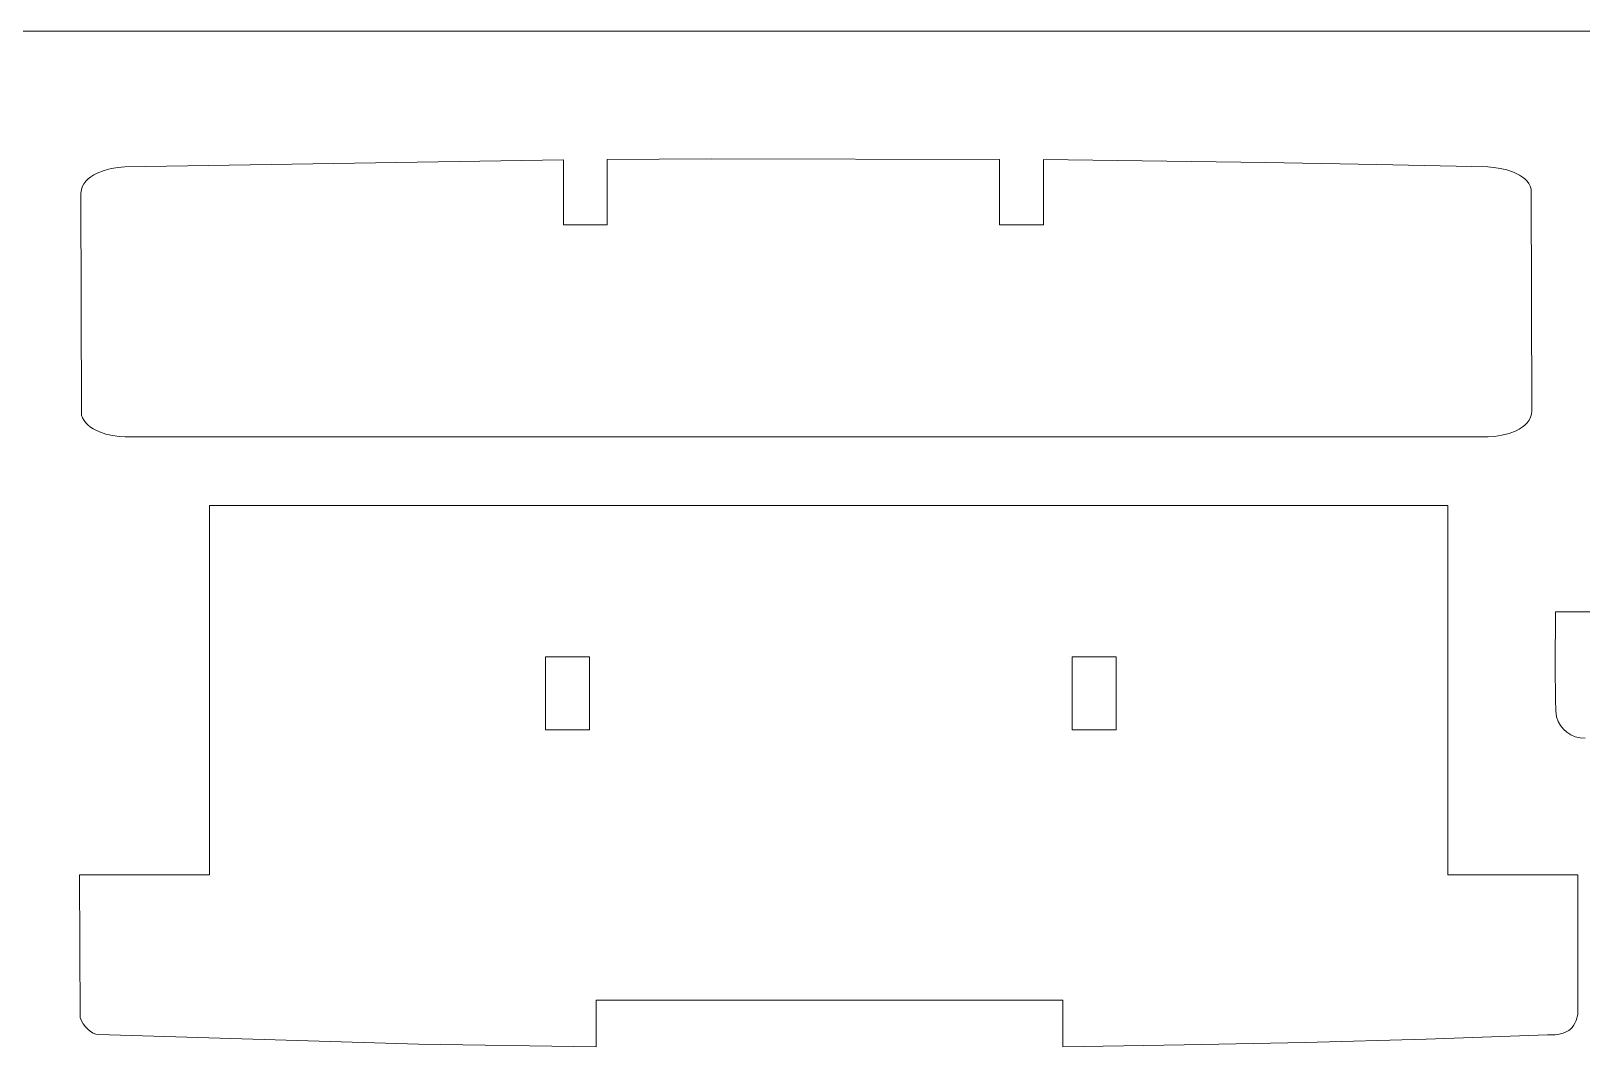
# Model space of a CAD drawing. Header units: centimetres. Extents: x -43.9 to 43.9, y -33.6 to 33.6.
# Drawn here: x -13.93 to -3.18, y 4.61 to 11.65 of the extents above; entities that cross this region are included whole.
import ezdxf

# ---------------------------------------------------------------- set-up
doc = ezdxf.new("R2010")
doc.units = ezdxf.units.CM
doc.header["$MEASUREMENT"] = 0
doc.layers.add('Camada 1', color=7, linetype='Continuous')

msp = doc.modelspace()

# ---------------------------------------------------------------- linework, layer by layer
at = {"layer": 'Camada 1', "color": 4, "lineweight": 9}
msp.add_open_spline([(-25.07839, 11.64976), (-25.07839, 11.64976), (43.9416, 11.64976), (43.9416, 11.64976)], degree=3, dxfattribs=at)
at = {"layer": 'Camada 1', "color": 3, "lineweight": 9}
for points in [[(-10.23952, 10.75722), (-10.23952, 10.75722), (-13.28139, 10.70753), (-13.28139, 10.70753)], [(-10.23952, 10.30583), (-10.23952, 10.30583), (-10.23952, 10.75722), (-10.23952, 10.75722)], [(-9.21425, 10.76368), (-9.21425, 10.76368), (-9.93607, 10.7598), (-9.93607, 10.7598)], [(-9.93607, 10.7598), (-9.93607, 10.7598), (-9.93607, 10.30583), (-9.93607, 10.30583)], [(-7.21499, 10.76026), (-7.21499, 10.76026), (-9.21425, 10.76368), (-9.21425, 10.76368)], [(-7.21499, 10.30583), (-7.21499, 10.30583), (-7.21499, 10.76026), (-7.21499, 10.76026)], [(-5.37042, 10.73811), (-5.37042, 10.73811), (-6.91154, 10.76026), (-6.91154, 10.76026)], [(-6.91154, 10.76026), (-6.91154, 10.76026), (-6.91154, 10.30583), (-6.91154, 10.30583)], [(-13.49544, 10.6527), (-13.49544, 10.6527), (-13.51634, 10.63959), (-13.51634, 10.63959)], [(-13.47291, 10.66428), (-13.47291, 10.66428), (-13.49544, 10.6527), (-13.49544, 10.6527)], [(-13.42446, 10.68305), (-13.42446, 10.68305), (-13.47291, 10.66428), (-13.47291, 10.66428)], [(-13.37424, 10.69624), (-13.37424, 10.69624), (-13.42446, 10.68305), (-13.42446, 10.68305)], [(-13.32548, 10.70428), (-13.32548, 10.70428), (-13.37424, 10.69624), (-13.37424, 10.69624)], [(-13.28139, 10.70753), (-13.28139, 10.70753), (-13.32548, 10.70428), (-13.32548, 10.70428)], [(-4.5999, 10.72514), (-4.5999, 10.72514), (-5.37042, 10.73811), (-5.37042, 10.73811)], [(-3.82909, 10.70757), (-3.82909, 10.70757), (-4.5999, 10.72514), (-4.5999, 10.72514)], [(-3.78817, 10.70472), (-3.78817, 10.70472), (-3.82909, 10.70757), (-3.82909, 10.70757)], [(-3.74322, 10.69793), (-3.74322, 10.69793), (-3.78817, 10.70472), (-3.78817, 10.70472)], [(-3.6967, 10.68686), (-3.6967, 10.68686), (-3.74322, 10.69793), (-3.74322, 10.69793)], [(-3.65112, 10.67114), (-3.65112, 10.67114), (-3.6967, 10.68686), (-3.6967, 10.68686)], [(-3.60897, 10.65041), (-3.60897, 10.65041), (-3.65112, 10.67114), (-3.65112, 10.67114)], [(-3.58996, 10.63804), (-3.58996, 10.63804), (-3.60897, 10.65041), (-3.60897, 10.65041)], [(-13.58185, 10.5494), (-13.58185, 10.5494), (-13.58435, 10.52609), (-13.58435, 10.52609)], [(-13.57528, 10.57088), (-13.57528, 10.57088), (-13.58185, 10.5494), (-13.58185, 10.5494)], [(-13.56505, 10.5906), (-13.56505, 10.5906), (-13.57528, 10.57088), (-13.57528, 10.57088)], [(-13.55154, 10.60859), (-13.55154, 10.60859), (-13.56505, 10.5906), (-13.56505, 10.5906)], [(-13.53517, 10.6249), (-13.53517, 10.6249), (-13.55154, 10.60859), (-13.55154, 10.60859)], [(-13.51634, 10.63959), (-13.51634, 10.63959), (-13.53517, 10.6249), (-13.53517, 10.6249)], [(-3.57274, 10.62429), (-3.57274, 10.62429), (-3.58996, 10.63804), (-3.58996, 10.63804)], [(-3.55762, 10.6091), (-3.55762, 10.6091), (-3.57274, 10.62429), (-3.57274, 10.62429)], [(-3.54491, 10.59243), (-3.54491, 10.59243), (-3.55762, 10.6091), (-3.55762, 10.6091)], [(-3.53494, 10.57423), (-3.53494, 10.57423), (-3.54491, 10.59243), (-3.54491, 10.59243)], [(-3.528, 10.55447), (-3.528, 10.55447), (-3.53494, 10.57423), (-3.53494, 10.57423)], [(-3.52448, 9.01744), (-3.52448, 9.01744), (-3.528, 10.55447), (-3.528, 10.55447)], [(-13.58435, 10.52609), (-13.58435, 10.52609), (-13.58023, 8.98793), (-13.58023, 8.98793)], [(-9.93607, 10.30583), (-9.93607, 10.30583), (-10.23952, 10.30583), (-10.23952, 10.30583)], [(-6.91154, 10.30583), (-6.91154, 10.30583), (-7.21499, 10.30583), (-7.21499, 10.30583)], [(-13.58023, 8.98793), (-13.58023, 8.98793), (-13.57295, 8.96817), (-13.57295, 8.96817)], [(-13.57295, 8.96817), (-13.57295, 8.96817), (-13.56277, 8.94999), (-13.56277, 8.94999)], [(-13.56277, 8.94999), (-13.56277, 8.94999), (-13.54999, 8.93333), (-13.54999, 8.93333)], [(-13.54999, 8.93333), (-13.54999, 8.93333), (-13.53489, 8.91817), (-13.53489, 8.91817)], [(-3.57262, 8.91908), (-3.57262, 8.91908), (-3.55654, 8.93533), (-3.55654, 8.93533)], [(-3.55654, 8.93533), (-3.55654, 8.93533), (-3.5433, 8.95325), (-3.5433, 8.95325)], [(-3.5433, 8.95325), (-3.5433, 8.95325), (-3.53329, 8.97288), (-3.53329, 8.97288)], [(-3.53329, 8.97288), (-3.53329, 8.97288), (-3.52689, 8.99426), (-3.52689, 8.99426)], [(-3.52689, 8.99426), (-3.52689, 8.99426), (-3.52448, 9.01744), (-3.52448, 9.01744)], [(-13.53489, 8.91817), (-13.53489, 8.91817), (-13.51776, 8.90445), (-13.51776, 8.90445)], [(-13.51776, 8.90445), (-13.51776, 8.90445), (-13.49888, 8.89213), (-13.49888, 8.89213)], [(-13.49888, 8.89213), (-13.49888, 8.89213), (-13.45709, 8.87156), (-13.45709, 8.87156)], [(-13.45709, 8.87156), (-13.45709, 8.87156), (-13.41185, 8.85611), (-13.41185, 8.85611)], [(-13.41185, 8.85611), (-13.41185, 8.85611), (-13.36546, 8.84546), (-13.36546, 8.84546)], [(-13.36546, 8.84546), (-13.36546, 8.84546), (-13.32026, 8.83926), (-13.32026, 8.83926)], [(-13.32026, 8.83926), (-13.32026, 8.83926), (-13.27859, 8.83719), (-13.27859, 8.83719)], [(-13.27859, 8.83719), (-13.27859, 8.83719), (-3.82793, 8.83719), (-3.82793, 8.83719)], [(-3.82793, 8.83719), (-3.82793, 8.83719), (-3.7823, 8.84023), (-3.7823, 8.84023)], [(-3.7823, 8.84023), (-3.7823, 8.84023), (-3.73273, 8.8481), (-3.73273, 8.8481)], [(-3.73273, 8.8481), (-3.73273, 8.8481), (-3.68232, 8.86118), (-3.68232, 8.86118)], [(-3.68232, 8.86118), (-3.68232, 8.86118), (-3.63412, 8.87984), (-3.63412, 8.87984)], [(-3.63412, 8.87984), (-3.63412, 8.87984), (-3.61179, 8.89138), (-3.61179, 8.89138)], [(-3.61179, 8.89138), (-3.61179, 8.89138), (-3.59116, 8.90444), (-3.59116, 8.90444)], [(-3.59116, 8.90444), (-3.59116, 8.90444), (-3.57262, 8.91908), (-3.57262, 8.91908)], [(-4.10637, 8.36041), (-4.10637, 8.36041), (-12.69316, 8.36041), (-12.69316, 8.36041)], [(-12.69316, 8.36041), (-12.69316, 8.36041), (-12.69316, 5.80128), (-12.69316, 5.80128)], [(-4.10637, 5.80128), (-4.10637, 5.80128), (-4.10637, 8.36041), (-4.10637, 8.36041)], [(-3.36043, 7.62463), (-3.36043, 7.62463), (-3.36179, 7.24194), (-3.36179, 7.24194)], [(-2.52485, 7.62463), (-2.52485, 7.62463), (-3.36043, 7.62463), (-3.36043, 7.62463)], [(-3.36179, 7.24194), (-3.36179, 7.24194), (-3.36016, 7.01717), (-3.36016, 7.01717)], [(-3.36016, 7.01717), (-3.36016, 7.01717), (-3.35772, 6.9382), (-3.35772, 6.9382)], [(-3.35772, 6.9382), (-3.35772, 6.9382), (-3.35381, 6.89743), (-3.35381, 6.89743)], [(-3.35381, 6.89743), (-3.35381, 6.89743), (-3.34222, 6.8651), (-3.34222, 6.8651)], [(-3.34222, 6.8651), (-3.34222, 6.8651), (-3.32594, 6.8361), (-3.32594, 6.8361)], [(-3.32594, 6.8361), (-3.32594, 6.8361), (-3.30542, 6.81073), (-3.30542, 6.81073)], [(-3.30542, 6.81073), (-3.30542, 6.81073), (-3.2811, 6.78923), (-3.2811, 6.78923)], [(-3.2811, 6.78923), (-3.2811, 6.78923), (-3.25346, 6.77189), (-3.25346, 6.77189)], [(-3.25346, 6.77189), (-3.25346, 6.77189), (-3.22291, 6.75898), (-3.22291, 6.75898)], [(-3.22291, 6.75898), (-3.22291, 6.75898), (-3.18995, 6.75075), (-3.18995, 6.75075)], [(-3.18995, 6.75075), (-3.18995, 6.75075), (-3.15499, 6.74748), (-3.15499, 6.74748)], [(-12.69316, 5.80128), (-12.69316, 5.80128), (-13.59456, 5.80128), (-13.59456, 5.80128)], [(-13.59456, 5.80128), (-13.59456, 5.80128), (-13.58901, 4.81142), (-13.58901, 4.81142)], [(-3.20455, 5.80128), (-3.20455, 5.80128), (-4.10637, 5.80128), (-4.10637, 5.80128)], [(-3.20594, 4.83219), (-3.20594, 4.83219), (-3.20455, 5.80128), (-3.20455, 5.80128)], [(-10.01321, 4.6083), (-10.01321, 4.6083), (-10.01321, 4.9319), (-10.01321, 4.9319)], [(-10.01321, 4.9319), (-10.01321, 4.9319), (-6.77642, 4.9319), (-6.77642, 4.9319)], [(-6.77642, 4.9319), (-6.77642, 4.9319), (-6.77642, 4.60837), (-6.77642, 4.60837)], [(-13.58901, 4.81142), (-13.58901, 4.81142), (-13.58077, 4.78895), (-13.58077, 4.78895)], [(-13.58077, 4.78895), (-13.58077, 4.78895), (-13.56886, 4.76768), (-13.56886, 4.76768)], [(-13.56886, 4.76768), (-13.56886, 4.76768), (-13.55405, 4.74811), (-13.55405, 4.74811)], [(-13.55405, 4.74811), (-13.55405, 4.74811), (-13.53713, 4.73079), (-13.53713, 4.73079)], [(-3.26876, 4.72253), (-3.26876, 4.72253), (-3.25688, 4.73216), (-3.25688, 4.73216)], [(-3.25688, 4.73216), (-3.25688, 4.73216), (-3.24565, 4.74367), (-3.24565, 4.74367)], [(-3.24565, 4.74367), (-3.24565, 4.74367), (-3.23518, 4.75726), (-3.23518, 4.75726)], [(-3.23518, 4.75726), (-3.23518, 4.75726), (-3.22558, 4.7731), (-3.22558, 4.7731)], [(-3.22558, 4.7731), (-3.22558, 4.7731), (-3.21694, 4.79137), (-3.21694, 4.79137)], [(-3.21694, 4.79137), (-3.21694, 4.79137), (-3.20594, 4.83219), (-3.20594, 4.83219)], [(-13.53713, 4.73079), (-13.53713, 4.73079), (-13.51885, 4.71623), (-13.51885, 4.71623)], [(-13.51885, 4.71623), (-13.51885, 4.71623), (-13.49999, 4.70496), (-13.49999, 4.70496)], [(-13.49999, 4.70496), (-13.49999, 4.70496), (-13.48132, 4.69754), (-13.48132, 4.69754)], [(-13.48132, 4.69754), (-13.48132, 4.69754), (-13.46359, 4.69448), (-13.46359, 4.69448)], [(-13.46359, 4.69448), (-13.46359, 4.69448), (-11.2445, 4.62855), (-11.2445, 4.62855)], [(-11.2445, 4.62855), (-11.2445, 4.62855), (-10.01321, 4.6083), (-10.01321, 4.6083)], [(-5.93395, 4.62196), (-5.93395, 4.62196), (-5.09572, 4.64023), (-5.09572, 4.64023)], [(-5.09572, 4.64023), (-5.09572, 4.64023), (-4.25761, 4.66334), (-4.25761, 4.66334)], [(-4.25761, 4.66334), (-4.25761, 4.66334), (-3.41541, 4.69147), (-3.41541, 4.69147)], [(-3.41541, 4.69147), (-3.41541, 4.69147), (-3.36238, 4.69346), (-3.36238, 4.69346)], [(-3.36238, 4.69346), (-3.36238, 4.69346), (-3.33476, 4.69668), (-3.33476, 4.69668)], [(-3.33476, 4.69668), (-3.33476, 4.69668), (-3.30745, 4.70326), (-3.30745, 4.70326)], [(-3.30745, 4.70326), (-3.30745, 4.70326), (-3.28122, 4.71463), (-3.28122, 4.71463)], [(-3.28122, 4.71463), (-3.28122, 4.71463), (-3.26876, 4.72253), (-3.26876, 4.72253)], [(-6.77642, 4.60837), (-6.77642, 4.60837), (-5.93395, 4.62196), (-5.93395, 4.62196)]]:
    msp.add_open_spline(points, degree=3, dxfattribs=at)
at = {"layer": 'Camada 1', "lineweight": 9}
for points in [[(-10.36373, 7.31317), (-10.36373, 7.31317), (-10.05852, 7.31317), (-10.05852, 7.31317)], [(-10.36373, 6.80744), (-10.36373, 6.80744), (-10.36373, 7.31317), (-10.36373, 7.31317)], [(-10.05852, 7.31317), (-10.05852, 7.31317), (-10.05852, 6.80744), (-10.05852, 6.80744)], [(-6.71131, 7.31317), (-6.71131, 7.31317), (-6.40611, 7.31317), (-6.40611, 7.31317)], [(-6.71131, 6.80744), (-6.71131, 6.80744), (-6.71131, 7.31317), (-6.71131, 7.31317)], [(-6.40611, 7.31317), (-6.40611, 7.31317), (-6.40611, 6.80744), (-6.40611, 6.80744)], [(-10.05852, 6.80744), (-10.05852, 6.80744), (-10.36373, 6.80744), (-10.36373, 6.80744)], [(-6.40611, 6.80744), (-6.40611, 6.80744), (-6.71131, 6.80744), (-6.71131, 6.80744)]]:
    msp.add_open_spline(points, degree=3, dxfattribs=at)

doc.saveas('drawing.dxf')
